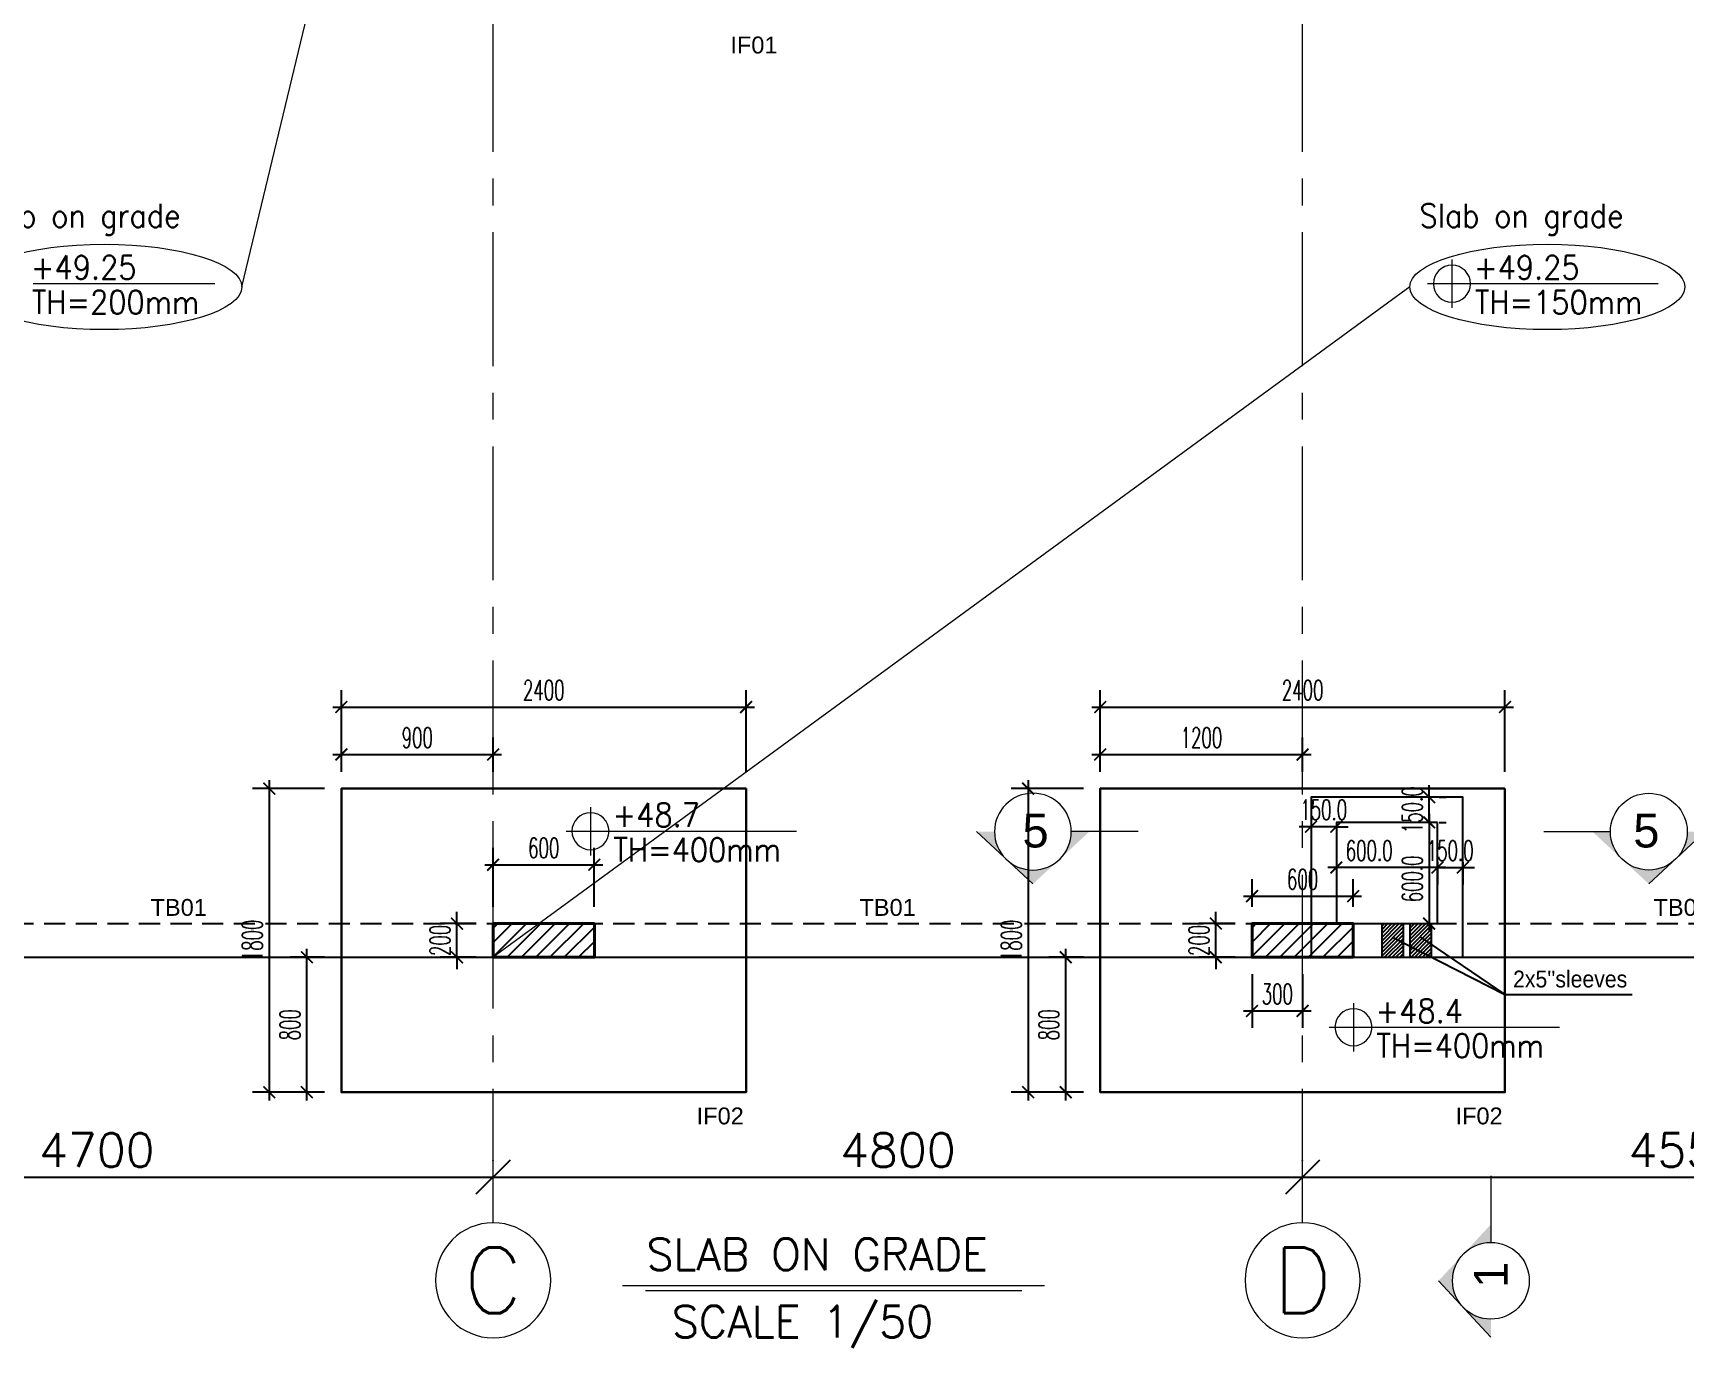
# Model space of a CAD drawing. Extents: x 2556046 to 2673391, y -921360 to -863964.
# Drawn here: x 2565235 to 2575030, y -894908 to -887112 of the extents above; entities that cross this region are included whole.
import ezdxf
from ezdxf.enums import TextEntityAlignment as Align

# ---------------------------------------------------------------- set-up
doc = ezdxf.new("R2010")
doc.units = 0
doc.header["$LTSCALE"] = 500
doc.header["$PDMODE"] = 98
doc.header["$PDSIZE"] = -0.01
doc.linetypes.add('CACHE', pattern=[0.375, 0.25, -0.125])
doc.linetypes.add('CENTER', pattern=[50.8, 31.75, -6.35, 6.35, -6.35])
for name, color, linetype in [('10_retini', 7, 'Continuous'), ('hatch', 200, 'Continuous'), ('S-RBAR-HA8', 40, 'Continuous')]:
    doc.layers.add(name, color=color, linetype=linetype)
for name, color, linetype, lineweight in [('A-GRID', 1, 'CENTER', 9), ('A-GRID-DIMS', 142, 'Continuous', 9), ('A-GRID-IDEN', 10, 'Continuous', 9), ('BA-FONDATIONS', 6, 'Continuous', 30), ('EN05 - Text', 4, 'Continuous', 20), ('goe-ba-coupé', 4, 'Continuous', 40), ('goe-cotes', 115, 'Continuous', 13), ('goe-vu', 31, 'Continuous', 25), ('SYMBOLS', 1, 'Continuous', 13), ('TEXT', 7, 'Continuous', 13)]:
    doc.layers.add(name, color=color, linetype=linetype, lineweight=lineweight)
doc.styles.add('Arial', font='arial.ttf')
doc.styles.add('EG_SIMPLEX', font='SIMPLEX.shx')
doc.styles.add('goe-romans', font='ROMANS.shx', dxfattribs={"width": 0.6})
doc.styles.add('ROMANS', font='romans.shx')
doc.styles.add('SIMPLEX', font='simplex_.ttf')
doc.dimstyles.new('ARK-MM-0100', dxfattribs={"dimtxt": 200, "dimasz": 200, "dimexe": 100, "dimexo": 100, "dimgap": 60, "dimtad": 1, "dimdec": 1, "dimrnd": 0.1, "dimdsep": 46, "dimtxsty": 'EG_SIMPLEX', "dimblk1": 'OBLIQUE', "dimblk2": 'OBLIQUE', "dimsah": 1, "dimcen": 300, "dimclrd": 256, "dimclre": 256, "dimclrt": 2, "dimadec": 0, "dimazin": 0, "dimtfac": 1, "dimtdec": 1, "dimtix": 1, "dimtmove": 2, "dimatfit": 3, "dimldrblk": 'OBLIQUE', "dimfxl": 1, "dimtolj": 1, "dimtzin": 0, "dimarcsym": 0})
doc.dimstyles.new('goe-50e', dxfattribs={"dimscale": 10, "dimtxt": 12, "dimasz": 7, "dimexe": 10, "dimexo": 10, "dimgap": 4, "dimtad": 1, "dimdec": 1, "dimdsep": 46, "dimtxsty": 'goe-romans', "dimblk": 'ARCHTICK', "dimcen": 4, "dimdle": 5, "dimclrt": 256, "dimazin": 0, "dimtfac": 1, "dimtdec": 1, "dimtix": 1, "dimtmove": 2, "dimatfit": 3, "dimldrblk": 'ARCHTICK', "dimfxl": 5, "dimtfillclr": 256, "dimtolj": 1, "dimarcsym": 0})
pattern_1 = [(45, (0, 0), (-42.4264069, 42.4264069), [])]

# ---------------------------------------------------------------- blocks, each defined once
blk = doc.blocks.new('AX-HL')
at = {"color": 1}
blk.add_circle((-0.35, 0), 0.35, dxfattribs=at)
at = {"color": 6, "style": 'SIMPLEX', "width": 0.430328}
blk.add_attdef('N-F', text='', height=0.4, dxfattribs=at).set_placement((-0.6, -0.2), (-0.1, -0.2), align=Align.FIT)
at = {"color": 6, "style": 'SIMPLEX'}
blk.add_attdef('N', text='', height=0.4, dxfattribs=at).set_placement((-0.35, 0), align=Align.MIDDLE)
blk = doc.blocks.new('QUOTA')
at = {"layer": 'SYMBOLS'}
for p, q in [((270057, 155400), (270057, 154990)), ((270263, 155196), (269852, 155196))]:
    blk.add_line(p, q, dxfattribs=at)
blk.add_circle((270057, 155195), 157, dxfattribs=at)
blk = doc.blocks.new('_Oblique')
at = {"color": 0, "linetype": 'ByBlock', "lineweight": -2}
blk.add_line((-0.5, -0.5), (0.5, 0.5), dxfattribs=at)
blk = doc.blocks.new('*D53')
at = {"layer": 'A-GRID-DIMS', "lineweight": -2, "transparency": 16777216}
for p, q in [((2563262.7, -893938.4), (2563262.7, -893795.2)), ((2567962.7, -893796.2), (2567962.7, -893795.2)), ((2563262.7, -893895.2), (2567962.7, -893895.2))]:
    blk.add_line(p, q, dxfattribs=at)
at = {"layer": 'Defpoints', "color": 0, "transparency": 16777216}
for p in [(2567962.7, -893895.2), (2567962.7, -893896.2), (2563262.7, -894038.4)]:
    blk.add_point(p, dxfattribs=at)
at = {"layer": 'A-GRID-DIMS', "lineweight": -2, "transparency": 16777216, "xscale": 200, "yscale": 200, "zscale": 200, "rotation": 180}
blk.add_blockref('_Oblique', (2563262.7, -893895.2), dxfattribs=at)
at = {"layer": 'A-GRID-DIMS', "lineweight": -2, "transparency": 16777216, "xscale": 200, "yscale": 200, "zscale": 200}
blk.add_blockref('_Oblique', (2567962.7, -893895.2), dxfattribs=at)
at = {"layer": 'A-GRID-DIMS', "color": 2, "transparency": 16777216, "insert": (2565612.7, -893735.2), "char_height": 200, "attachment_point": 5, "style": 'EG_SIMPLEX'}
blk.add_mtext('\\A1;4700', dxfattribs=at)
blk = doc.blocks.new('*D54')
at = {"layer": 'A-GRID-DIMS', "lineweight": -2, "transparency": 16777216}
for p, q in [((2567962.7, -893796.2), (2567962.7, -893795.2)), ((2572762.4, -893796.2), (2572762.4, -893795.2)), ((2567962.7, -893895.2), (2572762.4, -893895.2))]:
    blk.add_line(p, q, dxfattribs=at)
at = {"layer": 'Defpoints', "color": 0, "transparency": 16777216}
for p in [(2567962.7, -893896.2), (2572762.4, -893895.2), (2572762.4, -893896.2)]:
    blk.add_point(p, dxfattribs=at)
at = {"layer": 'A-GRID-DIMS', "lineweight": -2, "transparency": 16777216, "xscale": 200, "yscale": 200, "zscale": 200, "rotation": 180}
blk.add_blockref('_Oblique', (2567962.7, -893895.2), dxfattribs=at)
at = {"layer": 'A-GRID-DIMS', "lineweight": -2, "transparency": 16777216, "xscale": 200, "yscale": 200, "zscale": 200}
blk.add_blockref('_Oblique', (2572762.4, -893895.2), dxfattribs=at)
at = {"layer": 'A-GRID-DIMS', "color": 2, "transparency": 16777216, "insert": (2570362.6, -893735.2), "char_height": 200, "attachment_point": 5, "style": 'EG_SIMPLEX'}
blk.add_mtext('\\A1;4800', dxfattribs=at)
blk = doc.blocks.new('*D55')
at = {"layer": 'A-GRID-DIMS', "lineweight": -2, "transparency": 16777216}
for p, q in [((2572762.4, -893796.2), (2572762.4, -893795.2)), ((2572762.4, -893895.2), (2577312.1, -893895.2)), ((2577312.1, -893951.3), (2577312.1, -893995.2))]:
    blk.add_line(p, q, dxfattribs=at)
at = {"layer": 'Defpoints', "color": 0, "transparency": 16777216}
for p in [(2577312.1, -893851.3), (2572762.4, -893896.2), (2577312.1, -893895.2)]:
    blk.add_point(p, dxfattribs=at)
at = {"layer": 'A-GRID-DIMS', "lineweight": -2, "transparency": 16777216, "xscale": 200, "yscale": 200, "zscale": 200, "rotation": 180}
blk.add_blockref('_Oblique', (2572762.4, -893895.2), dxfattribs=at)
at = {"layer": 'A-GRID-DIMS', "lineweight": -2, "transparency": 16777216, "xscale": 200, "yscale": 200, "zscale": 200}
blk.add_blockref('_Oblique', (2577312.1, -893895.2), dxfattribs=at)
at = {"layer": 'A-GRID-DIMS', "color": 2, "transparency": 16777216, "insert": (2575037.2, -893735.2), "char_height": 200, "attachment_point": 5, "style": 'EG_SIMPLEX'}
blk.add_mtext('\\A1;4550', dxfattribs=at)
blk = doc.blocks.new('_ArchTick')
at = {"color": 0, "linetype": 'ByBlock', "const_width": 0.15}
blk.add_lwpolyline([(-0.5, -0.5), (0.5, 0.5)], dxfattribs=at)
blk = doc.blocks.new('*D78')
at = {"layer": 'Defpoints', "color": 0, "transparency": 16777216}
for p in [(2573062.4, -892229.2), (2572462.4, -892391.9), (2573062.4, -892391.9)]:
    blk.add_point(p, dxfattribs=at)
at = {"layer": 'goe-cotes', "color": 0, "lineweight": -2, "transparency": 16777216}
for p, q in [((2572462.4, -892291.9), (2572462.4, -892129.2)), ((2573062.4, -892291.9), (2573062.4, -892129.2)), ((2572412.4, -892229.2), (2573112.4, -892229.2))]:
    blk.add_line(p, q, dxfattribs=at)
at = {"layer": 'goe-cotes', "color": 0, "lineweight": -2, "transparency": 16777216, "xscale": 70, "yscale": 70, "zscale": 70, "rotation": 180}
blk.add_blockref('_ArchTick', (2572462.4, -892229.2), dxfattribs=at)
at = {"layer": 'goe-cotes', "color": 0, "lineweight": -2, "transparency": 16777216, "xscale": 70, "yscale": 70, "zscale": 70}
blk.add_blockref('_ArchTick', (2573062.4, -892229.2), dxfattribs=at)
at = {"layer": 'goe-cotes', "transparency": 16777216, "insert": (2572762.4, -892129.2), "char_height": 120, "attachment_point": 5, "style": 'goe-romans'}
blk.add_mtext('\\A1;600', dxfattribs=at)
blk = doc.blocks.new('*D79')
at = {"layer": 'Defpoints', "color": 0, "transparency": 16777216}
for p in [(2572247.8, -892391.9), (2572462.4, -892391.9), (2572462.4, -892591.9)]:
    blk.add_point(p, dxfattribs=at)
at = {"layer": 'goe-cotes', "color": 0, "lineweight": -2, "transparency": 16777216}
for p, q in [((2572247.8, -892391.9), (2572247.8, -892321.9)), ((2572362.4, -892391.9), (2572147.8, -892391.9)), ((2572247.8, -892591.9), (2572247.8, -892391.9)), ((2572362.4, -892591.9), (2572147.8, -892591.9)), ((2572247.8, -892591.9), (2572247.8, -892661.9))]:
    blk.add_line(p, q, dxfattribs=at)
at = {"layer": 'goe-cotes', "color": 0, "lineweight": -2, "transparency": 16777216, "xscale": 70, "yscale": 70, "zscale": 70}
for p, rotation in [((2572247.8, -892391.9), 270), ((2572247.8, -892591.9), 90)]:
    blk.add_blockref('_ArchTick', p, dxfattribs=dict(at, rotation=rotation))
at = {"layer": 'goe-cotes', "transparency": 16777216, "insert": (2572147.8, -892491.9), "char_height": 120, "attachment_point": 5, "rotation": 90, "style": 'goe-romans'}
blk.add_mtext('\\A1;200', dxfattribs=at)
blk = doc.blocks.new('*D80')
at = {"layer": 'Defpoints', "color": 0, "transparency": 16777216}
for p in [(2572462.4, -892591.9), (2572762.4, -892591.9), (2572762.4, -892910.1)]:
    blk.add_point(p, dxfattribs=at)
at = {"layer": 'goe-cotes', "color": 0, "lineweight": -2, "transparency": 16777216}
for p, q in [((2572462.4, -892691.9), (2572462.4, -893010.1)), ((2572762.4, -892691.9), (2572762.4, -893010.1)), ((2572412.4, -892910.1), (2572812.4, -892910.1))]:
    blk.add_line(p, q, dxfattribs=at)
at = {"layer": 'goe-cotes', "color": 0, "lineweight": -2, "transparency": 16777216, "xscale": 70, "yscale": 70, "zscale": 70, "rotation": 180}
blk.add_blockref('_ArchTick', (2572462.4, -892910.1), dxfattribs=at)
at = {"layer": 'goe-cotes', "color": 0, "lineweight": -2, "transparency": 16777216, "xscale": 70, "yscale": 70, "zscale": 70}
blk.add_blockref('_ArchTick', (2572762.4, -892910.1), dxfattribs=at)
at = {"layer": 'goe-cotes', "transparency": 16777216, "insert": (2572612.4, -892810.1), "char_height": 120, "attachment_point": 5, "style": 'goe-romans'}
blk.add_mtext('\\A1;300', dxfattribs=at)
blk = doc.blocks.new('*D81')
at = {"layer": 'Defpoints', "color": 0, "transparency": 16777216}
for p in [(2568562.7, -892043.1), (2567962.7, -892391.9), (2568562.7, -892391.9)]:
    blk.add_point(p, dxfattribs=at)
at = {"layer": 'goe-cotes', "color": 0, "lineweight": -2, "transparency": 16777216}
for p, q in [((2567962.7, -892291.9), (2567962.7, -891943.1)), ((2568562.7, -892291.9), (2568562.7, -891943.1)), ((2567912.7, -892043.1), (2568612.7, -892043.1))]:
    blk.add_line(p, q, dxfattribs=at)
at = {"layer": 'goe-cotes', "color": 0, "lineweight": -2, "transparency": 16777216, "xscale": 70, "yscale": 70, "zscale": 70, "rotation": 180}
blk.add_blockref('_ArchTick', (2567962.7, -892043.1), dxfattribs=at)
at = {"layer": 'goe-cotes', "color": 0, "lineweight": -2, "transparency": 16777216, "xscale": 70, "yscale": 70, "zscale": 70}
blk.add_blockref('_ArchTick', (2568562.7, -892043.1), dxfattribs=at)
at = {"layer": 'goe-cotes', "transparency": 16777216, "insert": (2568262.7, -891943.1), "char_height": 120, "attachment_point": 5, "style": 'goe-romans'}
blk.add_mtext('\\A1;600', dxfattribs=at)
blk = doc.blocks.new('*D82')
at = {"layer": 'Defpoints', "color": 0, "transparency": 16777216}
for p in [(2567748.2, -892391.9), (2567962.7, -892391.9), (2567962.7, -892591.9)]:
    blk.add_point(p, dxfattribs=at)
at = {"layer": 'goe-cotes', "color": 0, "lineweight": -2, "transparency": 16777216}
for p, q in [((2567748.2, -892391.9), (2567748.2, -892321.9)), ((2567862.7, -892391.9), (2567648.2, -892391.9)), ((2567748.2, -892591.9), (2567748.2, -892391.9)), ((2567862.7, -892591.9), (2567648.2, -892591.9)), ((2567748.2, -892591.9), (2567748.2, -892661.9))]:
    blk.add_line(p, q, dxfattribs=at)
at = {"layer": 'goe-cotes', "color": 0, "lineweight": -2, "transparency": 16777216, "xscale": 70, "yscale": 70, "zscale": 70}
for p, rotation in [((2567748.2, -892391.9), 270), ((2567748.2, -892591.9), 90)]:
    blk.add_blockref('_ArchTick', p, dxfattribs=dict(at, rotation=rotation))
at = {"layer": 'goe-cotes', "transparency": 16777216, "insert": (2567648.2, -892491.9), "char_height": 120, "attachment_point": 5, "rotation": 90, "style": 'goe-romans'}
blk.add_mtext('\\A1;200', dxfattribs=at)
blk = doc.blocks.new('A$C6589245E')
h = blk.add_hatch(color=256)
h.paths.add_polyline_path([(-194.5, 41.7), (-239.5, 0), (-212.7, 0, -0.208676)])
h.paths.add_polyline_path([(-155.8, 77.6), (-194.5, 41.7, -0.392415), (-117.1, 41.7)])
h.paths.add_polyline_path([(-117.1, 41.7, -0.018751), (-114.1, 38.7, -0.189185), (-98.9, 0), (-72.1, 0)])
for p, q in [((-239.5, 0), (-155.8, 77.6)), ((0, 0), (-98.9, 0))]:
    blk.add_line(p, q)
blk.add_circle((-155.8, 0), 56.9)
blk = doc.blocks.new('*D242')
at = {"layer": 'Defpoints', "color": 0, "transparency": 16777216}
for p in [(2572762.4, -891389.3), (2571562.4, -891591.9), (2572762.4, -891591.9)]:
    blk.add_point(p, dxfattribs=at)
at = {"layer": 'goe-cotes', "color": 0, "lineweight": -2, "transparency": 16777216}
for p, q in [((2571562.4, -891491.9), (2571562.4, -891289.3)), ((2572762.4, -891491.9), (2572762.4, -891289.3)), ((2571512.4, -891389.3), (2572812.4, -891389.3))]:
    blk.add_line(p, q, dxfattribs=at)
at = {"layer": 'goe-cotes', "color": 0, "lineweight": -2, "transparency": 16777216, "xscale": 70, "yscale": 70, "zscale": 70, "rotation": 180}
blk.add_blockref('_ArchTick', (2571562.4, -891389.3), dxfattribs=at)
at = {"layer": 'goe-cotes', "color": 0, "lineweight": -2, "transparency": 16777216, "xscale": 70, "yscale": 70, "zscale": 70}
blk.add_blockref('_ArchTick', (2572762.4, -891389.3), dxfattribs=at)
at = {"layer": 'goe-cotes', "transparency": 16777216, "insert": (2572162.4, -891289.3), "char_height": 120, "attachment_point": 5, "style": 'goe-romans'}
blk.add_mtext('\\A1;1200', dxfattribs=at)
blk = doc.blocks.new('*D243')
at = {"layer": 'Defpoints', "color": 0, "transparency": 16777216}
for p in [(2573962.4, -891108), (2571562.4, -891591.9), (2573962.4, -891591.9)]:
    blk.add_point(p, dxfattribs=at)
at = {"layer": 'goe-cotes', "color": 0, "lineweight": -2, "transparency": 16777216}
for p, q in [((2571562.4, -891491.9), (2571562.4, -891008)), ((2573962.4, -891491.9), (2573962.4, -891008)), ((2571512.4, -891108), (2574012.4, -891108))]:
    blk.add_line(p, q, dxfattribs=at)
at = {"layer": 'goe-cotes', "color": 0, "lineweight": -2, "transparency": 16777216, "xscale": 70, "yscale": 70, "zscale": 70, "rotation": 180}
blk.add_blockref('_ArchTick', (2571562.4, -891108), dxfattribs=at)
at = {"layer": 'goe-cotes', "color": 0, "lineweight": -2, "transparency": 16777216, "xscale": 70, "yscale": 70, "zscale": 70}
blk.add_blockref('_ArchTick', (2573962.4, -891108), dxfattribs=at)
at = {"layer": 'goe-cotes', "transparency": 16777216, "insert": (2572762.4, -891008), "char_height": 120, "attachment_point": 5, "style": 'goe-romans'}
blk.add_mtext('\\A1;2400', dxfattribs=at)
blk = doc.blocks.new('*D244')
at = {"layer": 'Defpoints', "color": 0, "transparency": 16777216}
for p in [(2571357.9, -892591.9), (2571562.4, -892591.9), (2571562.4, -893391.9)]:
    blk.add_point(p, dxfattribs=at)
at = {"layer": 'goe-cotes', "color": 0, "lineweight": -2, "transparency": 16777216}
for p, q in [((2571462.4, -892591.9), (2571257.9, -892591.9)), ((2571357.9, -893441.9), (2571357.9, -892541.9)), ((2571462.4, -893391.9), (2571257.9, -893391.9))]:
    blk.add_line(p, q, dxfattribs=at)
at = {"layer": 'goe-cotes', "color": 0, "lineweight": -2, "transparency": 16777216, "xscale": 70, "yscale": 70, "zscale": 70}
for p, rotation in [((2571357.9, -892591.9), 90), ((2571357.9, -893391.9), 270)]:
    blk.add_blockref('_ArchTick', p, dxfattribs=dict(at, rotation=rotation))
at = {"layer": 'goe-cotes', "transparency": 16777216, "insert": (2571257.9, -892991.9), "char_height": 120, "attachment_point": 5, "rotation": 90, "style": 'goe-romans'}
blk.add_mtext('\\A1;800', dxfattribs=at)
blk = doc.blocks.new('*D245')
at = {"layer": 'Defpoints', "color": 0, "transparency": 16777216}
for p in [(2571562.4, -891591.9), (2571135, -893391.9), (2571562.4, -893391.9)]:
    blk.add_point(p, dxfattribs=at)
at = {"layer": 'goe-cotes', "color": 0, "lineweight": -2, "transparency": 16777216}
for p, q in [((2571462.4, -891591.9), (2571035, -891591.9)), ((2571135, -891541.9), (2571135, -893441.9)), ((2571462.4, -893391.9), (2571035, -893391.9))]:
    blk.add_line(p, q, dxfattribs=at)
at = {"layer": 'goe-cotes', "color": 0, "lineweight": -2, "transparency": 16777216, "xscale": 70, "yscale": 70, "zscale": 70}
for p, rotation in [((2571135, -891591.9), 90), ((2571135, -893391.9), 270)]:
    blk.add_blockref('_ArchTick', p, dxfattribs=dict(at, rotation=rotation))
at = {"layer": 'goe-cotes', "transparency": 16777216, "insert": (2571035, -892491.9), "char_height": 120, "attachment_point": 5, "rotation": 90, "style": 'goe-romans'}
blk.add_mtext('\\A1;1800', dxfattribs=at)
blk = doc.blocks.new('*D246')
at = {"layer": 'Defpoints', "color": 0, "transparency": 16777216}
for p in [(2567962.7, -891389.3), (2567062.7, -891591.9), (2567962.7, -891591.9)]:
    blk.add_point(p, dxfattribs=at)
at = {"layer": 'goe-cotes', "color": 0, "lineweight": -2, "transparency": 16777216}
for p, q in [((2567062.7, -891491.9), (2567062.7, -891289.3)), ((2567962.7, -891491.9), (2567962.7, -891289.3)), ((2567012.7, -891389.3), (2568012.7, -891389.3))]:
    blk.add_line(p, q, dxfattribs=at)
at = {"layer": 'goe-cotes', "color": 0, "lineweight": -2, "transparency": 16777216, "xscale": 70, "yscale": 70, "zscale": 70, "rotation": 180}
blk.add_blockref('_ArchTick', (2567062.7, -891389.3), dxfattribs=at)
at = {"layer": 'goe-cotes', "color": 0, "lineweight": -2, "transparency": 16777216, "xscale": 70, "yscale": 70, "zscale": 70}
blk.add_blockref('_ArchTick', (2567962.7, -891389.3), dxfattribs=at)
at = {"layer": 'goe-cotes', "transparency": 16777216, "insert": (2567512.7, -891289.3), "char_height": 120, "attachment_point": 5, "style": 'goe-romans'}
blk.add_mtext('\\A1;900', dxfattribs=at)
blk = doc.blocks.new('*D247')
at = {"layer": 'Defpoints', "color": 0, "transparency": 16777216}
for p in [(2569462.7, -891108), (2567062.7, -891591.9), (2569462.7, -891591.9)]:
    blk.add_point(p, dxfattribs=at)
at = {"layer": 'goe-cotes', "color": 0, "lineweight": -2, "transparency": 16777216}
for p, q in [((2567062.7, -891491.9), (2567062.7, -891008)), ((2569462.7, -891491.9), (2569462.7, -891008)), ((2567012.7, -891108), (2569512.7, -891108))]:
    blk.add_line(p, q, dxfattribs=at)
at = {"layer": 'goe-cotes', "color": 0, "lineweight": -2, "transparency": 16777216, "xscale": 70, "yscale": 70, "zscale": 70, "rotation": 180}
blk.add_blockref('_ArchTick', (2567062.7, -891108), dxfattribs=at)
at = {"layer": 'goe-cotes', "color": 0, "lineweight": -2, "transparency": 16777216, "xscale": 70, "yscale": 70, "zscale": 70}
blk.add_blockref('_ArchTick', (2569462.7, -891108), dxfattribs=at)
at = {"layer": 'goe-cotes', "transparency": 16777216, "insert": (2568262.7, -891008), "char_height": 120, "attachment_point": 5, "style": 'goe-romans'}
blk.add_mtext('\\A1;2400', dxfattribs=at)
blk = doc.blocks.new('*D248')
at = {"layer": 'Defpoints', "color": 0, "transparency": 16777216}
for p in [(2566858.3, -892591.9), (2567062.7, -892591.9), (2567062.7, -893391.9)]:
    blk.add_point(p, dxfattribs=at)
at = {"layer": 'goe-cotes', "color": 0, "lineweight": -2, "transparency": 16777216}
for p, q in [((2566962.7, -892591.9), (2566758.3, -892591.9)), ((2566858.3, -893441.9), (2566858.3, -892541.9)), ((2566962.7, -893391.9), (2566758.3, -893391.9))]:
    blk.add_line(p, q, dxfattribs=at)
at = {"layer": 'goe-cotes', "color": 0, "lineweight": -2, "transparency": 16777216, "xscale": 70, "yscale": 70, "zscale": 70}
for p, rotation in [((2566858.3, -892591.9), 90), ((2566858.3, -893391.9), 270)]:
    blk.add_blockref('_ArchTick', p, dxfattribs=dict(at, rotation=rotation))
at = {"layer": 'goe-cotes', "transparency": 16777216, "insert": (2566758.3, -892991.9), "char_height": 120, "attachment_point": 5, "rotation": 90, "style": 'goe-romans'}
blk.add_mtext('\\A1;800', dxfattribs=at)
blk = doc.blocks.new('*D249')
at = {"layer": 'Defpoints', "color": 0, "transparency": 16777216}
for p in [(2567062.7, -891591.9), (2566635.3, -893391.9), (2567062.7, -893391.9)]:
    blk.add_point(p, dxfattribs=at)
at = {"layer": 'goe-cotes', "color": 0, "lineweight": -2, "transparency": 16777216}
for p, q in [((2566962.7, -891591.9), (2566535.3, -891591.9)), ((2566635.3, -891541.9), (2566635.3, -893441.9)), ((2566962.7, -893391.9), (2566535.3, -893391.9))]:
    blk.add_line(p, q, dxfattribs=at)
at = {"layer": 'goe-cotes', "color": 0, "lineweight": -2, "transparency": 16777216, "xscale": 70, "yscale": 70, "zscale": 70}
for p, rotation in [((2566635.3, -891591.9), 90), ((2566635.3, -893391.9), 270)]:
    blk.add_blockref('_ArchTick', p, dxfattribs=dict(at, rotation=rotation))
at = {"layer": 'goe-cotes', "transparency": 16777216, "insert": (2566535.3, -892491.9), "char_height": 120, "attachment_point": 5, "rotation": 90, "style": 'goe-romans'}
blk.add_mtext('\\A1;1800', dxfattribs=at)
blk = doc.blocks.new('*D315')
at = {"layer": 'Defpoints', "color": 0, "transparency": 16777216}
for p in [(2573562.4, -891927.3), (2573712.4, -891927.3), (2573712.4, -892059.5)]:
    blk.add_point(p, dxfattribs=at)
at = {"layer": 'goe-cotes', "color": 0, "lineweight": -2, "transparency": 16777216}
for p, q in [((2573562.4, -892027.3), (2573562.4, -892159.5)), ((2573712.4, -892027.3), (2573712.4, -892159.5)), ((2573562.4, -892059.5), (2573492.4, -892059.5)), ((2573562.4, -892059.5), (2573712.4, -892059.5)), ((2573712.4, -892059.5), (2573782.4, -892059.5))]:
    blk.add_line(p, q, dxfattribs=at)
at = {"layer": 'goe-cotes', "color": 0, "lineweight": -2, "transparency": 16777216, "xscale": 70, "yscale": 70, "zscale": 70}
blk.add_blockref('_ArchTick', (2573562.4, -892059.5), dxfattribs=at)
at = {"layer": 'goe-cotes', "color": 0, "lineweight": -2, "transparency": 16777216, "xscale": 70, "yscale": 70, "zscale": 70, "rotation": 180}
blk.add_blockref('_ArchTick', (2573712.4, -892059.5), dxfattribs=at)
at = {"layer": 'goe-cotes', "transparency": 16777216, "insert": (2573637.4, -891959.5), "char_height": 120, "attachment_point": 5, "style": 'goe-romans'}
blk.add_mtext('\\A1;150.0', dxfattribs=at)
blk = doc.blocks.new('*D316')
at = {"layer": 'Defpoints', "color": 0, "transparency": 16777216}
for p in [(2573472.7, -891641.9), (2573512.7, -891641.9), (2573472.7, -891791.9)]:
    blk.add_point(p, dxfattribs=at)
at = {"layer": 'goe-cotes', "color": 0, "lineweight": -2, "transparency": 16777216}
for p, q in [((2573512.7, -891641.9), (2573512.7, -891571.9)), ((2573512.7, -891791.9), (2573512.7, -891641.9)), ((2573572.7, -891641.9), (2573612.7, -891641.9)), ((2573512.7, -891791.9), (2573512.7, -891861.9)), ((2573572.7, -891791.9), (2573612.7, -891791.9))]:
    blk.add_line(p, q, dxfattribs=at)
at = {"layer": 'goe-cotes', "color": 0, "lineweight": -2, "transparency": 16777216, "xscale": 70, "yscale": 70, "zscale": 70}
for p, rotation in [((2573512.7, -891641.9), 270), ((2573512.7, -891791.9), 90)]:
    blk.add_blockref('_ArchTick', p, dxfattribs=dict(at, rotation=rotation))
at = {"layer": 'goe-cotes', "transparency": 16777216, "insert": (2573412.7, -891716.9), "char_height": 120, "attachment_point": 5, "rotation": 90, "style": 'goe-romans'}
blk.add_mtext('\\A1;150.0', dxfattribs=at)
blk = doc.blocks.new('*D317')
at = {"layer": 'Defpoints', "color": 0, "transparency": 16777216}
for p in [(2572962.4, -892059.5), (2572962.4, -892059.5), (2573562.4, -892059.5)]:
    blk.add_point(p, dxfattribs=at)
at = {"layer": 'goe-cotes', "color": 0, "lineweight": -2, "transparency": 16777216}
blk.add_line((2573612.4, -892059.5), (2572912.4, -892059.5), dxfattribs=at)
at = {"layer": 'goe-cotes', "color": 0, "lineweight": -2, "transparency": 16777216, "xscale": 70, "yscale": 70, "zscale": 70, "rotation": 180}
blk.add_blockref('_ArchTick', (2572962.4, -892059.5), dxfattribs=at)
at = {"layer": 'goe-cotes', "color": 0, "lineweight": -2, "transparency": 16777216, "xscale": 70, "yscale": 70, "zscale": 70}
blk.add_blockref('_ArchTick', (2573562.4, -892059.5), dxfattribs=at)
at = {"layer": 'goe-cotes', "transparency": 16777216, "insert": (2573156.9, -891959.5), "char_height": 120, "attachment_point": 5, "style": 'goe-romans'}
blk.add_mtext('\\A1;600.0', dxfattribs=at)
blk = doc.blocks.new('*D318')
at = {"layer": 'Defpoints', "color": 0, "transparency": 16777216}
for p in [(2573512.7, -891791.9), (2573512.7, -892391.9), (2573512.7, -892391.9)]:
    blk.add_point(p, dxfattribs=at)
at = {"layer": 'goe-cotes', "color": 0, "lineweight": -2, "transparency": 16777216}
blk.add_line((2573512.7, -891741.9), (2573512.7, -892441.9), dxfattribs=at)
at = {"layer": 'goe-cotes', "color": 0, "lineweight": -2, "transparency": 16777216, "xscale": 70, "yscale": 70, "zscale": 70}
for p, rotation in [((2573512.7, -891791.9), 90), ((2573512.7, -892391.9), 270)]:
    blk.add_blockref('_ArchTick', p, dxfattribs=dict(at, rotation=rotation))
at = {"layer": 'goe-cotes', "transparency": 16777216, "insert": (2573412.7, -892127.1), "char_height": 120, "attachment_point": 5, "rotation": 90, "style": 'goe-romans'}
blk.add_mtext('\\A1;600.0', dxfattribs=at)
blk = doc.blocks.new('*D319')
at = {"layer": 'Defpoints', "color": 0, "transparency": 16777216}
for p in [(2572812.4, -891817.4), (2572812.4, -891817.4), (2572962.4, -891817.4)]:
    blk.add_point(p, dxfattribs=at)
at = {"layer": 'goe-cotes', "color": 0, "lineweight": -2, "transparency": 16777216}
for p, q in [((2572812.4, -891817.4), (2572742.4, -891817.4)), ((2572962.4, -891817.4), (2572812.4, -891817.4)), ((2572962.4, -891817.4), (2573032.4, -891817.4))]:
    blk.add_line(p, q, dxfattribs=at)
at = {"layer": 'goe-cotes', "color": 0, "lineweight": -2, "transparency": 16777216, "xscale": 70, "yscale": 70, "zscale": 70}
blk.add_blockref('_ArchTick', (2572812.4, -891817.4), dxfattribs=at)
at = {"layer": 'goe-cotes', "color": 0, "lineweight": -2, "transparency": 16777216, "xscale": 70, "yscale": 70, "zscale": 70, "rotation": 180}
blk.add_blockref('_ArchTick', (2572962.4, -891817.4), dxfattribs=at)
at = {"layer": 'goe-cotes', "transparency": 16777216, "insert": (2572887.4, -891717.4), "char_height": 120, "attachment_point": 5, "style": 'goe-romans'}
blk.add_mtext('\\A1;150.0', dxfattribs=at)

msp = doc.modelspace()

# ---------------------------------------------------------------- hatches: boundary and pattern name
at = {"layer": '10_retini'}
h = msp.add_hatch(dxfattribs=at)
h.set_pattern_fill('ANSI31', color=8, scale=5)
h.paths.add_polyline_path([(2573358.55, -892391.92), (2573231.55, -892391.92), (2573231.55, -892591.92), (2573358.55, -892591.92)])
h.paths.add_polyline_path([(2573525.65, -892391.92), (2573398.65, -892391.92), (2573398.65, -892524.81), (2573525.65, -892589.8)])
h.paths.add_polyline_path([(2573398.65, -892524.81), (2573398.65, -892591.92), (2573525.65, -892591.92), (2573525.65, -892589.8)])
at = {"layer": 'hatch'}
h = msp.add_hatch(dxfattribs=at)
h.set_pattern_fill('_USER', color=256, scale=60, angle=45, pattern_type=0)
h.set_pattern_definition(pattern_1)
h.paths.add_polyline_path([(2568562.72, -892591.92), (2568562.72, -892391.92), (2567962.72, -892391.92), (2567962.72, -892591.92)])
h = msp.add_hatch(dxfattribs=at)
h.set_pattern_fill('_USER', color=256, scale=60, angle=45, pattern_type=0)
h.set_pattern_definition(pattern_1)
h.paths.add_polyline_path([(2573065.39, -892391.92), (2573065.39, -892591.92), (2572465.39, -892591.92), (2572465.39, -892391.92)])

# ---------------------------------------------------------------- linework, layer by layer
at = {"layer": 'A-GRID', "color": 10, "ltscale": 0.05}
for p, q in [((2567962.72, -894165.93), (2567962.72, -879127.92)), ((2572762.39, -894165.93), (2572762.39, -879127.92)), ((2558030.47, -892591.92), (2583612.72, -892591.92))]:
    msp.add_line(p, q, dxfattribs=at)
at = {"layer": 'BA-FONDATIONS', "color": 20}
for points in [[(2569462.72, -891591.92), (2569462.72, -893391.92), (2567062.72, -893391.92), (2567062.72, -891591.92)], [(2573962.39, -891591.92), (2573962.39, -893391.92), (2571562.39, -893391.92), (2571562.39, -891591.92)]]:
    msp.add_lwpolyline(points, close=True, dxfattribs=at)
at = {"layer": 'EN05 - Text', "color": 7, "linetype": 'Continuous', "lineweight": 0, "ltscale": 100}
msp.add_line((2571232.65, -894540.47), (2568730.23, -894540.47), dxfattribs=at)
at = {"layer": 'EN05 - Text', "color": 3, "linetype": 'Continuous', "lineweight": 0, "ltscale": 100}
msp.add_line((2571096.99, -894570.47), (2568865.88, -894570.47), dxfattribs=at)
at = {"layer": 'goe-ba-coupé', "ltscale": 1000}
for points in [[(2568562.72, -892391.92), (2568562.72, -892591.92), (2567962.72, -892591.92), (2567962.72, -892391.92)], [(2573062.39, -892591.92), (2573062.39, -892391.92), (2572462.39, -892391.92), (2572462.39, -892591.92)]]:
    msp.add_lwpolyline(points, close=True, dxfattribs=at)
at = {"layer": 'goe-vu', "linetype": 'CACHE'}
msp.add_line((2563612.72, -892391.92), (2579562.06, -892391.92), dxfattribs=at)
at = {"layer": 'goe-vu', "ltscale": 1000}
for points in [[(2558962.72, -881591.5), (2558962.72, -892591.92), (2582112.06, -892591.92), (2582112.06, -885841.92), (2568162.72, -885841.92), (2568162.72, -881591.5), (2558962.72, -881591.5)], [(2573712.39, -892591.92), (2573712.39, -891641.92), (2572812.39, -891641.92), (2572812.39, -892391.92)], [(2573562.39, -891791.92), (2572962.39, -891791.92), (2572962.39, -892391.92), (2573562.39, -892391.92), (2573562.39, -891791.92)]]:
    msp.add_lwpolyline(points, dxfattribs=at)
at = {"layer": 'S-RBAR-HA8', "color": 7}
for p, q in [((2573231.55, -892391.92), (2573231.55, -892591.92)), ((2573358.55, -892391.92), (2573358.55, -892591.92)), ((2573398.65, -892391.92), (2573398.65, -892591.92)), ((2573525.65, -892391.92), (2573525.65, -892591.92)), ((2573295.05, -892471.79), (2573962.39, -892813.31))]:
    msp.add_line(p, q, dxfattribs=at)
msp.add_lwpolyline([(2573712.39, -891641.92), (2572812.39, -891641.92), (2572812.39, -892591.92), (2573712.39, -892591.92)], close=True, dxfattribs=at)
msp.add_lwpolyline([(2573462.15, -892471.79), (2573962.39, -892813.31), (2574716.69, -892813.31)], dxfattribs=at)
at = {"layer": 'SYMBOLS', "color": 20}
for p, q in [((2566472.85, -888617.09), (2568162.72, -881591.5)), ((2573397.99, -888617.09), (2567962.72, -892591.92))]:
    msp.add_line(p, q, dxfattribs=at)
for points in [[(2565234.54, -888597.35), (2566313.45, -888597.35)], [(2573791.21, -888597.35), (2574870.13, -888597.35)]]:
    msp.add_lwpolyline(points, dxfattribs=at)
at = {"layer": 'SYMBOLS'}
for points in [[(2568683.32, -891843.96), (2569762.24, -891843.96)], [(2573207.55, -893005.91), (2574286.46, -893005.91)]]:
    msp.add_lwpolyline(points, dxfattribs=at)
at = {"layer": 'SYMBOLS', "color": 20}
for centre in [(2565657.08, -888617.09), (2574213.76, -888617.09)]:
    msp.add_ellipse(centre, major_axis=(-815.77, 0), ratio=0.3101265, dxfattribs=at)

# ---------------------------------------------------------------- block references
at = {"layer": 'A-GRID-IDEN'}
ref = msp.add_blockref('AX-HL', (2568303.97, -894507.18), dxfattribs=dict(at, xscale=-975, yscale=974.9999999999997, zscale=975, rotation=180))
ref.add_attrib('N', 'C', dxfattribs={"layer": '0', "color": 6, "height": 390, "style": 'SIMPLEX'}).set_placement((2567962.72, -894507.18), align=Align.MIDDLE_CENTER)
at = {"layer": 'A-GRID-IDEN', "color": 10}
ref = msp.add_blockref('AX-HL', (2573103.64, -894507.17), dxfattribs=dict(at, xscale=-975, yscale=974.9999999999997, zscale=975, rotation=180))
ref.add_attrib('N', 'D', dxfattribs={"layer": '0', "color": 6, "height": 390, "style": 'SIMPLEX'}).set_placement((2572762.39, -894507.17), align=Align.MIDDLE_CENTER)
at = {"layer": 'SYMBOLS', "color": 20, "xscale": -0.7, "yscale": 0.7, "zscale": 0.7}
msp.add_blockref('QUOTA', (2762687.69, -997234.41), dxfattribs=at)
at = {"layer": 'SYMBOLS', "yscale": 4.000000000232831, "zscale": 4.000000000232831}
for p, xscale, rotation in [((2571786.56, -891846.85), -4.000000000232831, 180), ((2574192.22, -891846.85), 4.000000000232831, 180), ((2573878.97, -893886.89), 4.000000000232831, 89.99999999937747)]:
    msp.add_blockref('A$C6589245E', p, dxfattribs=dict(at, xscale=xscale, rotation=rotation))
at = {"layer": 'SYMBOLS', "xscale": -0.7, "yscale": 0.7, "zscale": 0.7}
for p in [(2757579.8, -1000481.02), (2762104.03, -1001642.98)]:
    msp.add_blockref('QUOTA', p, dxfattribs=at)

# ---------------------------------------------------------------- texts
at = {"layer": 'EN05 - Text', "color": 4, "linetype": 'Continuous', "lineweight": 0, "ltscale": 100, "style": 'ROMANS'}
for s, p in [('SLAB ON GRADE', (2568871.07, -894446.3)), ('SCALE 1/50', (2569022.03, -894845.87))]:
    msp.add_text(s, height=187.5, dxfattribs=at).set_placement(p)
at = {"layer": 'TEXT', "style": 'ROMANS', "width": 0.9}
for s, p in [('Slab on grade', (2564898.92, -888263.86)), ('Slab on grade', (2573455.59, -888263.86)), ('+49.25', (2565221.88, -888571.15)), ('+49.25', (2573778.55, -888571.15)), ('TH=200mm', (2565227.04, -888777.38)), ('TH=150mm', (2573783.72, -888777.38)), ('+48.7', (2568670.66, -891817.76)), ('TH=400mm', (2568675.83, -892023.99)), ('+48.4', (2573194.89, -892979.71)), ('TH=400mm', (2573200.05, -893185.94))]:
    msp.add_text(s, height=140, dxfattribs=at).set_placement(p)
at = {"layer": 'TEXT', "color": 7, "style": 'Arial'}
for p in [(2571179.04, -891840.71), (2574800.69, -891840.71)]:
    msp.add_text('5', height=200, dxfattribs=at).set_placement(p, align=Align.MIDDLE_CENTER)
at = {"layer": 'TEXT', "style": 'Arial', "width": 0.9}
msp.add_text("2x5''sleeves", height=100, rotation=360, dxfattribs=at).set_placement((2574010.42, -892770.67))
at = {"layer": 'TEXT', "color": 7, "style": 'Arial'}
msp.add_text('1', height=200, rotation=90, dxfattribs=at).set_placement((2573878.97, -894474.49), align=Align.MIDDLE_CENTER)
at = {"layer": 'TEXT', "char_height": 100, "width": 2022.5901, "attachment_point": 2, "style": 'Arial'}
for s, insert in [('IF01', (2569509.11, -887132.59)), ('TB01', (2566098.43, -892246.11)), ('TB01', (2570301.65, -892246.11)), ('TB01', (2575010.09, -892246.11)), ('IF02', (2569309.11, -893482.59)), ('IF02', (2573808.78, -893482.59))]:
    msp.add_mtext(s, dxfattribs=dict(at, insert=insert))

# ---------------------------------------------------------------- dimensions: what is measured, and where the dimension line sits
at = {"layer": 'A-GRID-DIMS'}
dim = msp.add_linear_dim(base=(2567962.72, -893895.23), p1=(2563262.72, -894038.38), p2=(2567962.72, -893896.23), dimstyle='ARK-MM-0100', dxfattribs=at)
dim.commit()
dim.dimension.update_dxf_attribs({"geometry": '*D53', "text_midpoint": (2565612.72, -893735.23)})
for base, p1, p2, picture, middle in [((2572762.39, -893895.23), (2567962.72, -893896.23), (2572762.39, -893896.23), '*D54', (2570362.56, -893735.23)), ((2577312.06, -893895.23), (2572762.39, -893896.23), (2577312.06, -893851.3), '*D55', (2575037.22, -893735.23))]:
    dim = msp.add_linear_dim(base=base, p1=p1, p2=p2, dimstyle='ARK-MM-0100', override={"dimrnd": 1}, dxfattribs=at)
    dim.commit()
    dim.dimension.update_dxf_attribs({"geometry": picture, "text_midpoint": middle})
at = {"layer": 'goe-cotes'}
for base, p1, p2, picture, middle in [((2569462.72, -891107.95), (2567062.72, -891591.92), (2569462.72, -891591.92), '*D247', (2568262.72, -891007.95)), ((2573962.39, -891107.95), (2571562.39, -891591.92), (2573962.39, -891591.92), '*D243', (2572762.39, -891007.95)), ((2567962.72, -891389.34), (2567062.72, -891591.92), (2567962.72, -891591.92), '*D246', (2567512.72, -891289.34)), ((2572762.39, -891389.34), (2571562.39, -891591.92), (2572762.39, -891591.92), '*D242', (2572162.39, -891289.34)), ((2568562.72, -892043.14), (2567962.72, -892391.92), (2568562.72, -892391.92), '*D81', (2568262.72, -891943.14)), ((2573062.39, -892229.19), (2572462.39, -892391.92), (2573062.39, -892391.92), '*D78', (2572762.39, -892129.19)), ((2572762.39, -892910.1), (2572462.39, -892591.92), (2572762.39, -892591.92), '*D80', (2572612.39, -892810.1))]:
    dim = msp.add_linear_dim(base=base, p1=p1, p2=p2, dimstyle='goe-50e', dxfattribs=at)
    dim.commit()
    dim.dimension.update_dxf_attribs({"geometry": picture, "text_midpoint": middle})
dim = msp.add_linear_dim(base=(2573512.72, -891641.92), p1=(2573472.72, -891791.92), p2=(2573472.72, -891641.92), angle=90, dimstyle='goe-50e', override={"dimzin": 0}, dxfattribs=at)
dim.commit()
dim.dimension.update_dxf_attribs({"geometry": '*D316', "text_midpoint": (2573412.72, -891716.92)})
for base, p1, p2, picture, middle in [((2566635.32, -893391.92), (2567062.72, -891591.92), (2567062.72, -893391.92), '*D249', (2566535.32, -892491.92)), ((2571134.99, -893391.92), (2571562.39, -891591.92), (2571562.39, -893391.92), '*D245', (2571034.99, -892491.92)), ((2567748.15, -892391.92), (2567962.72, -892591.92), (2567962.72, -892391.92), '*D82', (2567648.15, -892491.92)), ((2572247.82, -892391.92), (2572462.39, -892591.92), (2572462.39, -892391.92), '*D79', (2572147.82, -892491.92)), ((2566858.26, -892591.92), (2567062.72, -893391.92), (2567062.72, -892591.92), '*D248', (2566758.26, -892991.92)), ((2571357.93, -892591.92), (2571562.39, -893391.92), (2571562.39, -892591.92), '*D244', (2571257.93, -892991.92))]:
    dim = msp.add_linear_dim(base=base, p1=p1, p2=p2, angle=90, dimstyle='goe-50e', dxfattribs=at)
    dim.commit()
    dim.dimension.update_dxf_attribs({"geometry": picture, "text_midpoint": middle})
for base, p1, p2, picture, middle in [((2572812.39, -891817.37), (2572962.39, -891817.37), (2572812.39, -891817.37), '*D319', (2572887.39, -891717.37)), ((2573712.39, -892059.5), (2573562.39, -891927.29), (2573712.39, -891927.29), '*D315', (2573637.39, -891959.5))]:
    dim = msp.add_linear_dim(base=base, p1=p1, p2=p2, dimstyle='goe-50e', override={"dimzin": 0}, dxfattribs=at)
    dim.commit()
    dim.dimension.update_dxf_attribs({"geometry": picture, "text_midpoint": middle})
dim = msp.add_linear_dim(base=(2573512.72, -892391.92), p1=(2573512.72, -891791.92), p2=(2573512.72, -892391.92), angle=90, dimstyle='goe-50e', override={"dimzin": 0}, dxfattribs=at)
dim.commit()
dim.dimension.update_dxf_attribs({"geometry": '*D318', "text_midpoint": (2573412.72, -892127.13), "dimtype": 160})
dim = msp.add_linear_dim(base=(2572962.39, -892059.5), p1=(2573562.39, -892059.5), p2=(2572962.39, -892059.5), dimstyle='goe-50e', override={"dimzin": 0}, dxfattribs=at)
dim.commit()
dim.dimension.update_dxf_attribs({"geometry": '*D317', "text_midpoint": (2573156.89, -891959.5), "dimtype": 160})

doc.saveas('drawing.dxf')
